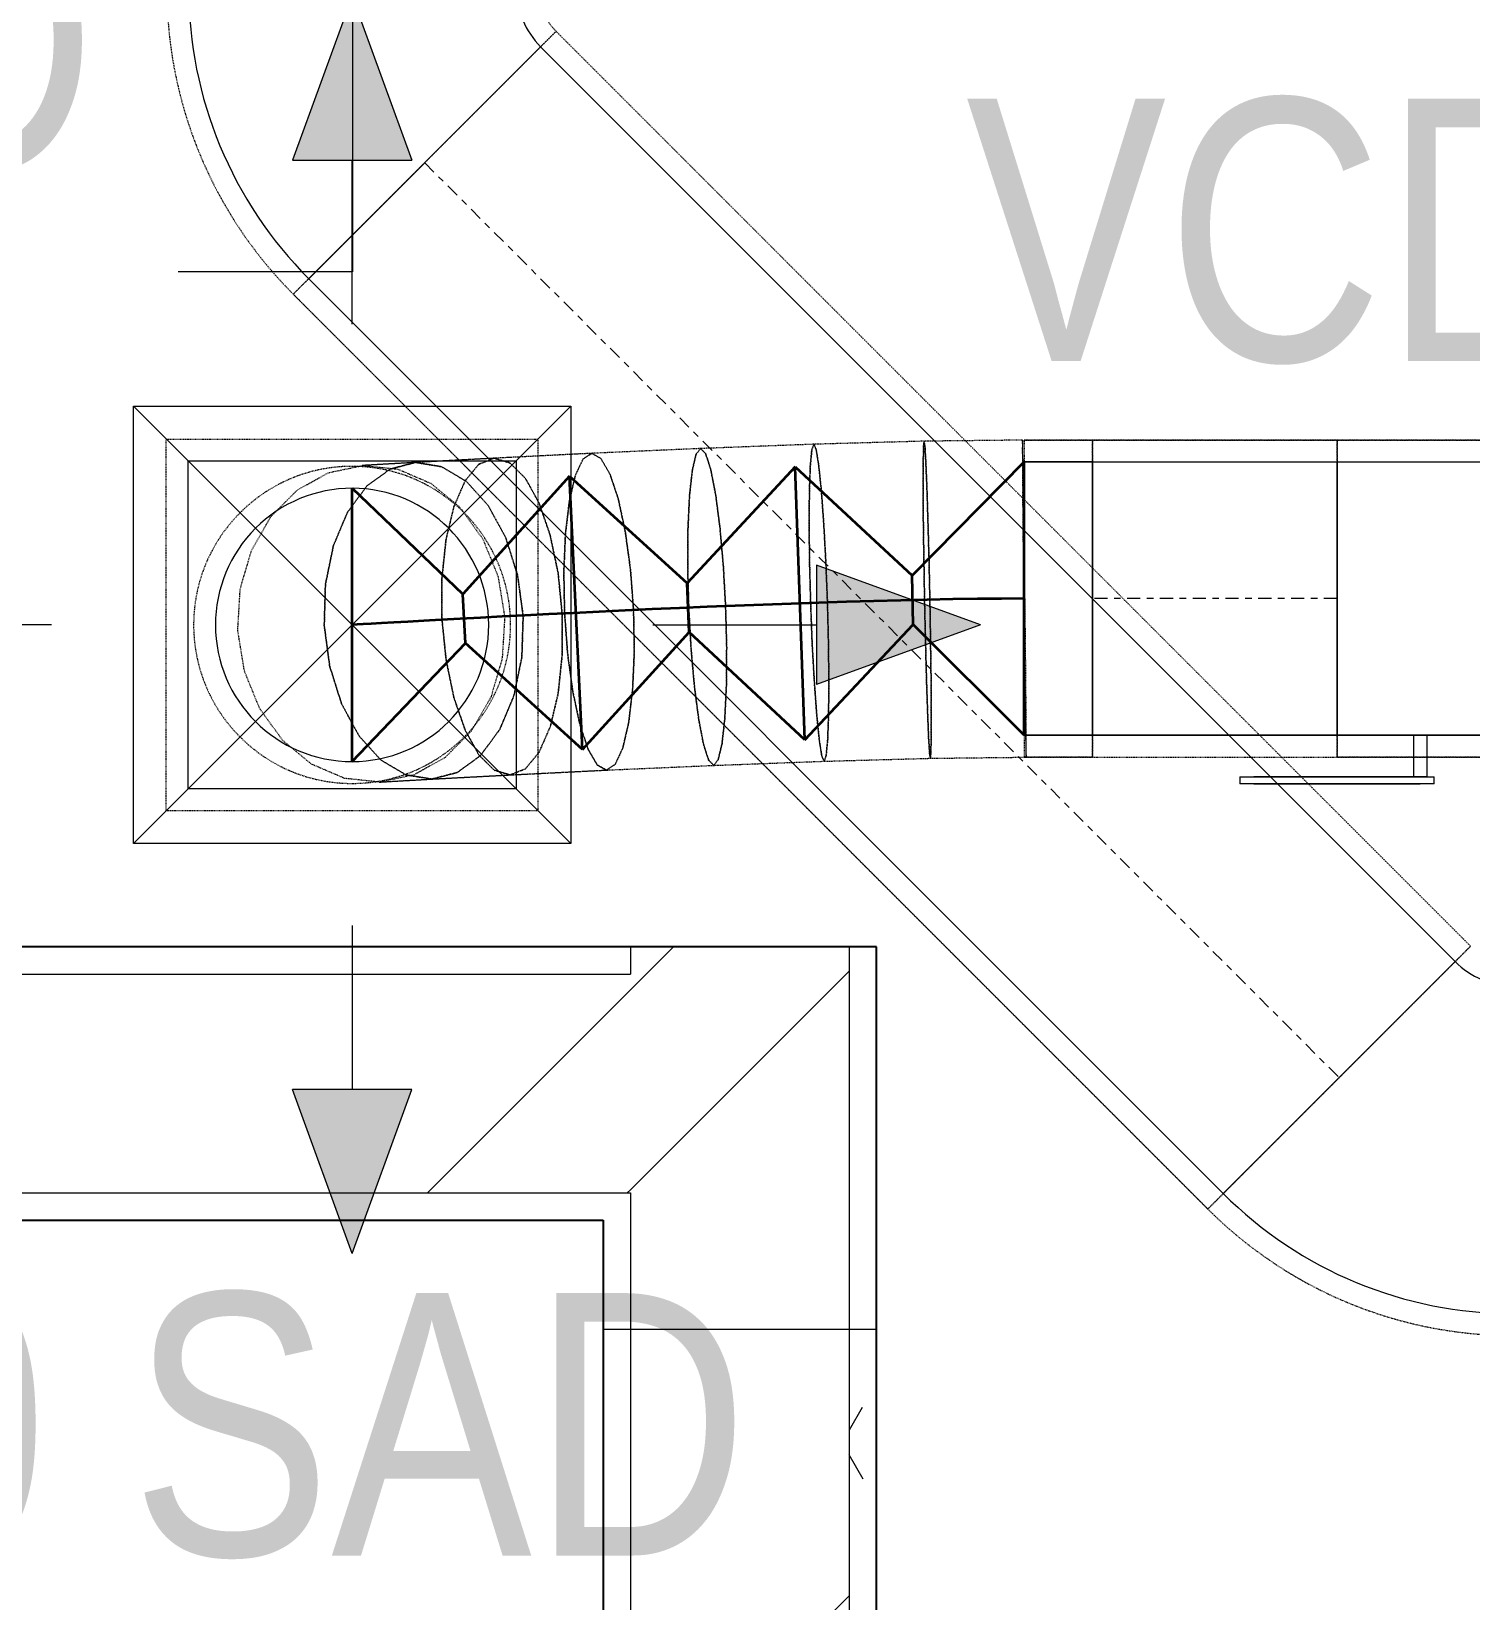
# Model space of a CAD drawing. Header units: inches. Extents: x -83664 to 20107, y -47222 to 19398.
# Drawn here: x -7070 to -5754, y -16887 to -15452 of the extents above; entities that cross this region are included whole.
import ezdxf

# ---------------------------------------------------------------- set-up
doc = ezdxf.new("R2010")
doc.units = ezdxf.units.IN
doc.header["$MEASUREMENT"] = 0
doc.linetypes.add('Center', pattern=[29.999999, 12, -6, 6, -6])
doc.linetypes.add('Hidden 0_50', pattern=[1.0584, 0.5292, -0.5292])
for name, color, linetype, lineweight in [('A-DETL-GENF', 7, 'Continuous', 9), ('A-WALL', 7, 'Continuous', 9), ('A-WALL-PATT', 7, 'Continuous', 25), ('G-ANNO-TEXT', 7, 'Continuous', 9), ('M-HVAC-CDFF', 7, 'Continuous', 9), ('M-HVAC-DUCT-CNTR', 7, 'Center', 9), ('M-HVAC-DUCT-IDEN', 7, 'Continuous', 18)]:
    doc.layers.add(name, color=color, linetype=linetype, lineweight=lineweight)
doc.layers.add('M-HVAC-DUCT', color=7, linetype='Continuous', lineweight=9, true_color=0xffe97f)
doc.layers.add('M-HVAC-DUCT-PATT', color=7, linetype='Continuous', lineweight=35, true_color=0x007f00)
doc.styles.add('Arial Narrow_21', font='ARIALN.TTF', dxfattribs={"height": 240})
pattern_1 = [(0, (0, 0), (1219.2, 304.8), [50.292, -864.108, 50.292, -864.108, -4876.8]), (0, (0, 0), (1219.2, 304.8), [-1828.8, 50.292, -1778.508, 50.292, -864.108, -2133.6]), (0, (0, 0), (1219.2, 304.8), [-4572, 50.292, -559.308, 50.292, -1473.708]), (120, (457.2, 152.4), (-873.56454, 903.4582), [50.292, -864.108, 50.292, -864.108, -4876.8]), (120, (457.2, 152.4), (-873.56454, 903.4582), [-1828.8, 50.292, -1778.508, 50.292, -864.108, -2133.6]), (120, (457.2, 152.4), (-873.56454, 903.4582), [-4572, 50.292, -559.308, 50.292, -1473.708]), (240, (609.6, 762), (-345.63546, -1208.2582), [50.292, -864.108, 50.292, -864.108, -4876.8]), (240, (609.6, 762), (-345.63546, -1208.2582), [-1828.8, 50.292, -1778.508, 50.292, -864.108, -2133.6]), (240, (609.6, 762), (-345.63546, -1208.2582), [-4572, 50.292, -559.308, 50.292, -1473.708])]
pattern_2 = [(45, (0, 0), (-377.1708, 377.1708), []), (45, (0, 571.5), (-377.1708, 377.1708), [])]

# ---------------------------------------------------------------- blocks, each defined once
blk = doc.blocks.new('GCE-AT-Supply Air Rectangular Diffuser - 300x300-6788639-FIRST FLOOR AC CONDITIONING LAYOUT - PART A')
at = {"layer": 'A-DETL-GENF', "true_color": 0xff7f00}
for points in [[(54.6, 425), (0, 575), (-54.6, 425)], [(-425, -54.6), (-425, 54.6), (-575, 0)], [(425, -54.6), (575, 0), (425, 54.6)], [(0, -575), (54.6, -425), (-54.6, -425)]]:
    blk.add_hatch(color=30, dxfattribs=at).paths.add_polyline_path(points)
at = {"layer": 'A-DETL-GENF', "color": 30, "true_color": 0xff7f00}
for p, q in [((0, 575), (-54.6, 425)), ((0, 575), (54.6, 425)), ((-54.6, 425), (54.6, 425)), ((0, 275), (0, 425)), ((-200, -200), (200, 200)), ((-200, 200), (200, -200)), ((-200, -200), (-200, 200)), ((-200, 200), (200, 200)), ((200, 200), (200, -200)), ((-575, 0), (-425, 54.6)), ((-425, -54.6), (-425, 54.6)), ((425, 54.6), (425, -54.6)), ((575, 0), (425, 54.6)), ((-575, 0), (-425, -54.6)), ((275, 0), (425, 0)), ((-275, 0), (-425, 0)), ((575, 0), (425, -54.6)), ((200, -200), (-200, -200)), ((0, -275), (0, -425)), ((54.6, -425), (-54.6, -425)), ((0, -575), (-54.6, -425)), ((0, -575), (54.6, -425))]:
    blk.add_line(p, q, dxfattribs=at)
blk = doc.blocks.new('M_Rec to Rnd Transition - Angle - 60 Degree-7692112-FIRST FLOOR AC CONDITIONING LAYOUT - PART A')
at = {"layer": 'M-HVAC-DUCT', "color": 30, "true_color": 0xff7f00}
for p, q in [((0, 125), (62.5, 125)), ((62.5, 125), (0, 125)), ((0, 125), (0, -125)), ((0, -125), (0, 125)), ((62.5, 0), (62.5, 125)), ((62.5, 0), (62.5, 125)), ((62.5, -125), (62.5, 0)), ((62.5, -125), (62.5, 0)), ((0, -125), (62.5, -125)), ((62.5, -125), (0, -125))]:
    blk.add_line(p, q, dxfattribs=at)
blk = doc.blocks.new('M_Rectangular to Round Transition - Angle - 45 Degree-7600494-FIRST FLOOR AC CONDITIONING LAYOUT - PART A')
at = {"layer": 'M-HVAC-DUCT', "color": 30, "true_color": 0xff7f00}
for p, q in [((160335, 87412.4), (160335, 87712.4)), ((160335, 87712.4), (160635, 87712.4)), ((160635, 87712.4), (160635, 87412.4)), ((160635, 87412.4), (160335, 87412.4))]:
    blk.add_line(p, q, dxfattribs=at)
for start, end in [(90, 180), (0, 90), (180, 270), (270, 0)]:
    blk.add_arc((160485, 87562.4), 125, start, end, dxfattribs=at)
blk = doc.blocks.new('M_Rectangular Elbow - Radius - 0_75 W-6543407-FIRST FLOOR AC CONDITIONING LAYOUT - PART A')
at = {"layer": 'M-HVAC-DUCT', "color": 6, "true_color": 0xff00ff}
for p, q in [((-40.2, 172), (172, -40.2)), ((172, -40.2), (-40.2, 172)), ((-93.2, 150), (-93.2, -150)), ((-93.2, -150), (-93.2, 150))]:
    blk.add_line(p, q, dxfattribs=at)
for radius in [75, 75, 375, 375]:
    blk.add_arc((-93.2, 225), radius, 270, 315, dxfattribs=at)
blk = doc.blocks.new('TEMW-ME-DMP-Volume Control Damper - Standard-V99-FIRST FLOOR AC CONDITIONING LAYOUT - PART A')
at = {"layer": 'M-HVAC-DUCT', "color": 30, "true_color": 0xff7f00}
for p, q in [((-165.1, 163.1), (-165.1, 169.45)), ((-152.4, 169.45), (-165.1, 169.45)), ((-165.1, 163.1), (-152.4, 163.1)), ((0, 169.45), (-152.4, 169.45)), ((-152.4, 169.45), (0, 169.45)), ((0, 163.1), (-152.4, 163.1)), ((-152.4, 163.1), (0, 163.1)), ((-6.35, 125), (-6.35, 163.1)), ((6.35, 163.1), (-6.35, 163.1)), ((6.35, 163.1), (-6.35, 163.1)), ((12.7, 169.45), (0, 169.45)), ((0, 163.1), (12.7, 163.1)), ((6.35, 163.1), (6.35, 125)), ((12.7, 169.45), (12.7, 163.1)), ((-76.2, 125), (-76.2, -125)), ((-76.2, -125), (-76.2, 125)), ((76.2, 125), (-76.2, 125)), ((-76.2, 125), (76.2, 125)), ((-76.2, 125), (76.2, 125)), ((-6.35, 125), (6.35, 125)), ((-6.35, 125), (6.35, 125)), ((76.2, 125), (76.2, -125)), ((76.2, -125), (76.2, 125)), ((-76.2, -125), (76.2, -125)), ((-76.2, -125), (76.2, -125)), ((-76.2, -125), (76.2, -125))]:
    blk.add_line(p, q, dxfattribs=at)
blk = doc.blocks.new('TEMW-SMBZ-HO-BM-HVAC-00002_rvt-1-FIRST FLOOR AC CONDITIONING LAYOUT - PART A')
at = {"layer": 'M-HVAC-DUCT', "color": 6, "linetype": 'Hidden 0_50', "true_color": 0xff00ff}
for p, q in [((144625.8, 82679.8), (144866.3, 82920.2)), ((144866.3, 82920.2), (144625.8, 82679.8)), ((144625.8, 82679.8), (144866.3, 82920.2)), ((144866.3, 82920.2), (144625.8, 82679.8)), ((145703, 82083.4), (144866.3, 82920.2)), ((145703, 82083.4), (144866.3, 82920.2)), ((144625.8, 82679.8), (145462.6, 81843)), ((145462.6, 81843), (144625.8, 82679.8)), ((145462.6, 81843), (145703, 82083.4)), ((145703, 82083.4), (145462.6, 81843)), ((145703, 82083.4), (145462.6, 81843)), ((145462.6, 81843), (145703, 82083.4))]:
    blk.add_line(p, q, dxfattribs=at)
at = {"layer": 'M-HVAC-DUCT', "color": 6, "true_color": 0xff00ff}
for p, q in [((144852.1, 82906), (144640, 82693.9)), ((144640, 82693.9), (144852.1, 82906)), ((144852.1, 82906), (145688.8, 82069.3)), ((145688.8, 82069.3), (144852.1, 82906)), ((145476.7, 81857.2), (144640, 82693.9)), ((145476.7, 81857.2), (144640, 82693.9)), ((145688.8, 82069.3), (145476.7, 81857.2)), ((145476.7, 81857.2), (145688.8, 82069.3))]:
    blk.add_line(p, q, dxfattribs=at)
at = {"layer": 'M-HVAC-DUCT', "color": 30, "linetype": 'Hidden 0_50', "true_color": 0xff7f00}
for p, q in [((144509.7, 82207.3), (144509.7, 82547.3)), ((144509.7, 82547.3), (144849.7, 82547.3)), ((144849.7, 82547.3), (144849.7, 82207.3)), ((145293.1, 82546.3), (145203, 82545.3)), ((145293.1, 82546.3), (145203, 82545.3)), ((145357.2, 82546.3), (145294.7, 82546.3)), ((145294.7, 82546.3), (145357.2, 82546.3)), ((145294.7, 82546.3), (145294.7, 82401.3)), ((145294.7, 82546.3), (145294.7, 82401.3)), ((145357.2, 82546.3), (145357.2, 82256.3)), ((145357.2, 82256.3), (145357.2, 82546.3)), ((145580.8, 82546.3), (145357.2, 82546.3)), ((145357.2, 82546.3), (145580.8, 82546.3)), ((145357.2, 82546.3), (145357.2, 82256.3)), ((145357.2, 82256.3), (145357.2, 82546.3)), ((145580.8, 82546.3), (145580.8, 82256.3)), ((145580.8, 82256.3), (145580.8, 82546.3)), ((145733.2, 82546.3), (145580.8, 82546.3)), ((145580.8, 82546.3), (145580.8, 82256.3)), ((145580.8, 82256.3), (145580.8, 82546.3)), ((145580.8, 82546.3), (145733.2, 82546.3)), ((144898.8, 82534.2), (144809.5, 82529.7)), ((144898.9, 82534.2), (144809.6, 82529.7)), ((144998.6, 82538.6), (144898.8, 82534.2)), ((144998.6, 82538.6), (144898.9, 82534.2)), ((145102.2, 82542.5), (144998.6, 82538.6)), ((145102.2, 82542.5), (144998.6, 82538.6)), ((145203, 82545.3), (145102.2, 82542.5)), ((145203, 82545.3), (145102.2, 82542.5)), ((144737.1, 82525.8), (144688.9, 82523.1)), ((144737.7, 82525.9), (144689.7, 82523.1)), ((144809.4, 82529.7), (144737.3, 82525.8)), ((144809.6, 82529.7), (144737.7, 82525.9)), ((145294.7, 82401.3), (145294.7, 82256.3)), ((145294.7, 82401.3), (145294.7, 82256.3)), ((144824.2, 82240.1), (144912.4, 82244.5)), ((144824.4, 82240.1), (144912.5, 82244.5)), ((144912.4, 82244.5), (145010.5, 82248.8)), ((144912.4, 82244.5), (145010.5, 82248.8)), ((145010.5, 82248.8), (145111.6, 82252.6)), ((145010.5, 82248.8), (145111.6, 82252.6)), ((145111.6, 82252.6), (145208.7, 82255.3)), ((145111.6, 82252.6), (145208.7, 82255.3)), ((145208.7, 82255.3), (145296.4, 82256.3)), ((145208.7, 82255.3), (145296.4, 82256.3)), ((145357.2, 82256.3), (145294.7, 82256.3)), ((145294.7, 82256.3), (145357.2, 82256.3)), ((145357.2, 82256.3), (145580.8, 82256.3)), ((145357.2, 82256.3), (145580.8, 82256.3)), ((145580.8, 82256.3), (145733.2, 82256.3)), ((145733.2, 82256.3), (145580.8, 82256.3)), ((144704.7, 82233.5), (144752.7, 82236.3)), ((144705.4, 82233.6), (144753.2, 82236.3)), ((144752.7, 82236.3), (144824.2, 82240.1)), ((144753.1, 82236.3), (144824.4, 82240.1)), ((144849.7, 82207.3), (144509.7, 82207.3))]:
    blk.add_line(p, q, dxfattribs=at)
at = {"layer": 'M-HVAC-DUCT', "color": 30, "true_color": 0xff7f00}
for p, q in [((145357.2, 82276.3), (145357.2, 82526.3)), ((145357.2, 82526.3), (145357.2, 82276.3)), ((145357.2, 82526.3), (145580.8, 82526.3)), ((145357.2, 82526.3), (145580.8, 82526.3)), ((145580.8, 82276.3), (145580.8, 82526.3)), ((145580.8, 82526.3), (145580.8, 82276.3)), ((145580.8, 82276.3), (145357.2, 82276.3)), ((145357.2, 82276.3), (145580.8, 82276.3))]:
    blk.add_line(p, q, dxfattribs=at)
at = {"layer": 'M-HVAC-DUCT', "color": 30, "linetype": 'Hidden 0_50', "true_color": 0xff7f00, "flags": 128}
for points in [[(144912.4, 82244.5), (144904, 82249.1), (144895.7, 82263.3), (144888.1, 82286.1), (144881.7, 82315.9), (144876.9, 82350.7), (144874.1, 82388.1), (144873.4, 82425.7), (144874.9, 82460.7), (144878.5, 82490.9), (144884, 82514.2), (144890.9, 82528.9), (144898.9, 82534.2)], [(144898.9, 82534.2), (144890.9, 82528.9), (144884, 82514.2), (144878.5, 82490.9), (144874.9, 82460.7), (144873.4, 82425.7), (144874.1, 82388.1), (144876.9, 82350.7), (144881.7, 82315.9), (144888.1, 82286.1), (144895.7, 82263.3), (144904, 82249.1), (144912.4, 82244.5)], [(144898.9, 82534.2), (144907.3, 82529.5), (144915.6, 82515.3), (144923.2, 82492.6), (144929.6, 82462.7), (144934.4, 82427.9), (144937.2, 82390.5), (144937.9, 82353), (144936.3, 82317.9), (144932.7, 82287.7), (144927.3, 82264.5), (144920.3, 82249.7), (144912.4, 82244.5)], [(144912.4, 82244.5), (144920.3, 82249.7), (144927.3, 82264.5), (144932.7, 82287.7), (144936.3, 82317.9), (144937.9, 82353), (144937.2, 82390.5), (144934.4, 82427.9), (144929.6, 82462.7), (144923.2, 82492.6), (144915.6, 82515.3), (144907.3, 82529.5), (144898.9, 82534.2)], [(145010.5, 82248.8), (145005.9, 82253.6), (145001.2, 82268), (144996.8, 82290.9), (144992.9, 82320.8), (144989.8, 82355.7), (144987.7, 82393.2), (144986.7, 82430.7), (144987, 82465.7), (144988.4, 82495.8), (144991, 82518.9), (144994.4, 82533.5), (144998.6, 82538.6)], [(144998.6, 82538.6), (144994.4, 82533.5), (144991, 82518.9), (144988.4, 82495.8), (144987, 82465.7), (144986.7, 82430.7), (144987.7, 82393.2), (144989.8, 82355.7), (144992.9, 82320.8), (144996.8, 82290.9), (145001.2, 82268), (145005.9, 82253.6), (145010.5, 82248.8)], [(144998.6, 82538.6), (145003.2, 82533.8), (145007.8, 82519.4), (145012.3, 82496.5), (145016.2, 82466.6), (145019.3, 82431.7), (145021.4, 82394.2), (145022.4, 82356.7), (145022.1, 82321.7), (145020.7, 82291.6), (145018.1, 82268.5), (145014.6, 82253.9), (145010.5, 82248.8)], [(145010.5, 82248.8), (145014.6, 82253.9), (145018.1, 82268.5), (145020.7, 82291.6), (145022.1, 82321.7), (145022.4, 82356.7), (145021.4, 82394.2), (145019.3, 82431.7), (145016.2, 82466.6), (145012.3, 82496.5), (145007.8, 82519.4), (145003.2, 82533.8), (144998.6, 82538.6)], [(145111.6, 82252.6), (145109.4, 82257.5), (145107.1, 82272), (145104.8, 82295), (145102.6, 82325), (145100.6, 82359.9), (145099.2, 82397.4), (145098.2, 82434.9), (145097.8, 82469.9), (145098.1, 82499.9), (145098.9, 82523), (145100.3, 82537.5), (145102.2, 82542.5)], [(145102.2, 82542.5), (145100.3, 82537.5), (145098.9, 82523), (145098.1, 82499.9), (145097.8, 82469.9), (145098.2, 82434.9), (145099.2, 82397.4), (145100.6, 82359.9), (145102.6, 82325), (145104.8, 82295), (145107.1, 82272), (145109.4, 82257.5), (145111.6, 82252.6)], [(145102.2, 82542.5), (145104.3, 82537.6), (145106.6, 82523.2), (145109, 82500.2), (145111.2, 82470.2), (145113.1, 82435.2), (145114.6, 82397.7), (145115.5, 82360.2), (145115.9, 82325.3), (145115.6, 82295.2), (145114.8, 82272.1), (145113.4, 82257.6), (145111.6, 82252.6)], [(145111.6, 82252.6), (145113.4, 82257.6), (145114.8, 82272.1), (145115.6, 82295.2), (145115.9, 82325.3), (145115.5, 82360.2), (145114.6, 82397.7), (145113.1, 82435.2), (145111.2, 82470.2), (145109, 82500.2), (145106.6, 82523.2), (145104.3, 82537.6), (145102.2, 82542.5)], [(145208.7, 82255.3), (145208, 82260.2), (145207.1, 82274.7), (145206.2, 82297.8), (145205.2, 82327.8), (145204.3, 82362.7), (145203.4, 82400.3), (145202.8, 82437.8), (145202.3, 82472.7), (145202.1, 82502.8), (145202.2, 82525.8), (145202.5, 82540.3), (145203, 82545.3)], [(145203, 82545.3), (145202.5, 82540.3), (145202.2, 82525.8), (145202.1, 82502.8), (145202.3, 82472.7), (145202.8, 82437.8), (145203.4, 82400.3), (145204.3, 82362.7), (145205.2, 82327.8), (145206.2, 82297.8), (145207.1, 82274.7), (145208, 82260.2), (145208.7, 82255.3)], [(145203, 82545.3), (145203.8, 82540.3), (145204.6, 82525.9), (145205.6, 82502.8), (145206.5, 82472.8), (145207.5, 82437.8), (145208.3, 82400.3), (145208.9, 82362.8), (145209.4, 82327.8), (145209.6, 82297.8), (145209.5, 82274.7), (145209.2, 82260.3), (145208.7, 82255.3)], [(145208.7, 82255.3), (145209.2, 82260.3), (145209.5, 82274.7), (145209.6, 82297.8), (145209.4, 82327.8), (145208.9, 82362.8), (145208.3, 82400.3), (145207.5, 82437.8), (145206.5, 82472.8), (145205.6, 82502.8), (145204.6, 82525.9), (145203.8, 82540.3), (145203, 82545.3)], [(144704.7, 82233.5), (144672.8, 82236.9), (144642.6, 82249.9), (144616.1, 82271.7), (144595.2, 82300.7), (144581.2, 82335), (144575.1, 82372.3), (144577.3, 82410), (144587.7, 82445.5), (144605.5, 82476.5), (144629.6, 82500.7), (144658.3, 82516.6), (144689.7, 82523.1)], [(144752.7, 82236.3), (144728.9, 82240.1), (144706.2, 82253.5), (144686.1, 82275.6), (144670.1, 82305), (144659.2, 82339.5), (144654.2, 82376.8), (144655.3, 82414.4), (144662.6, 82449.8), (144675.5, 82480.4), (144693.2, 82504.3), (144714.4, 82519.8), (144737.7, 82525.9)], [(144737.7, 82525.9), (144714.4, 82519.8), (144693.2, 82504.3), (144675.5, 82480.4), (144662.6, 82449.8), (144655.3, 82414.4), (144654.2, 82376.8), (144659.2, 82339.5), (144670.1, 82305), (144686.1, 82275.6), (144706.2, 82253.5), (144728.9, 82240.1), (144752.7, 82236.3)], [(144689.7, 82523.1), (144721.5, 82519.8), (144751.7, 82506.8), (144778.2, 82485), (144799.2, 82456), (144813.2, 82421.6), (144819.3, 82384.4), (144817, 82346.7), (144806.7, 82311.2), (144788.8, 82280.2), (144764.7, 82255.9), (144736, 82240), (144704.7, 82233.5)], [(144737.7, 82525.9), (144761.5, 82522), (144784.2, 82508.6), (144804.2, 82486.5), (144820.2, 82457.2), (144831.1, 82422.7), (144836.2, 82385.3), (144835, 82347.7), (144827.7, 82312.4), (144814.8, 82281.7), (144797.2, 82257.8), (144776, 82242.3), (144752.7, 82236.3)], [(144752.7, 82236.3), (144776, 82242.3), (144797.2, 82257.8), (144814.8, 82281.7), (144827.7, 82312.4), (144835, 82347.7), (144836.2, 82385.3), (144831.1, 82422.7), (144820.2, 82457.2), (144804.2, 82486.5), (144784.2, 82508.6), (144761.5, 82522), (144737.7, 82525.9)], [(144824.2, 82240.1), (144809.7, 82244.4), (144795.7, 82258.3), (144783.2, 82280.9), (144772.9, 82310.5), (144765.7, 82345.2), (144761.9, 82382.6), (144761.9, 82420.1), (144765.6, 82455.3), (144772.9, 82485.7), (144783.1, 82509.1), (144795.6, 82524.2), (144809.6, 82529.7)], [(144809.6, 82529.7), (144795.6, 82524.2), (144783.1, 82509.1), (144772.9, 82485.7), (144765.6, 82455.3), (144761.9, 82420.1), (144761.9, 82382.6), (144765.7, 82345.2), (144772.9, 82310.5), (144783.2, 82280.9), (144795.7, 82258.3), (144809.7, 82244.4), (144824.2, 82240.1)], [(144809.6, 82529.7), (144824.1, 82525.4), (144838.1, 82511.5), (144850.7, 82489), (144860.9, 82459.3), (144868.2, 82424.6), (144871.9, 82387.2), (144871.9, 82349.7), (144868.2, 82314.5), (144861, 82284.2), (144850.7, 82260.7), (144838.2, 82245.6), (144824.2, 82240.1)], [(144824.2, 82240.1), (144838.2, 82245.6), (144850.7, 82260.7), (144861, 82284.2), (144868.2, 82314.5), (144871.9, 82349.7), (144871.9, 82387.2), (144868.2, 82424.6), (144860.9, 82459.3), (144850.7, 82489), (144838.1, 82511.5), (144824.1, 82525.4), (144809.6, 82529.7)]]:
    blk.add_lwpolyline(points, dxfattribs=at)
at = {"layer": 'M-HVAC-DUCT', "color": 6, "linetype": 'Hidden 0_50', "true_color": 0xff00ff}
for centre, radius, start, end in [((144905.2, 82959.1), 395, 180, 225), ((144905.2, 82959.1), 395, 180, 225), ((144905.2, 82959.1), 55, 180, 225), ((145741.9, 82122.3), 395, 225, 270), ((145741.9, 82122.3), 395, 225, 270)]:
    blk.add_arc(centre, radius, start, end, dxfattribs=at)
at = {"layer": 'M-HVAC-DUCT', "color": 30, "linetype": 'Hidden 0_50', "true_color": 0xff7f00}
for start, end in [(90, 180), (0, 90), (180, 270), (270, 0)]:
    blk.add_arc((144679.7, 82377.3), 145, start, end, dxfattribs=at)
for start_param, end_param in [(0, 3.141593), (3.141593, 6.283185)]:
    blk.add_ellipse((145294.7, 82401.3), major_axis=(-1.7, 145), ratio=0.004356, start_param=start_param, end_param=end_param, dxfattribs=at)
at = {"layer": 'M-HVAC-DUCT-CNTR', "color": 6, "true_color": 0xff00ff}
blk.add_line((144746.1, 82800), (145582.8, 81963.2), dxfattribs=at)
at = {"layer": 'M-HVAC-DUCT-CNTR', "color": 30, "true_color": 0xff7f00}
blk.add_line((145580.8, 82401.3), (145357.2, 82401.3), dxfattribs=at)
at = {"layer": 'M-HVAC-DUCT-CNTR', "color": 30, "linetype": 'Continuous', "lineweight": 35, "true_color": 0xff7f00}
blk.add_open_spline([(145294.7, 82401.3), (145077.2, 82401.3), (144679.7, 82377.3), (144679.7, 82377.3)], degree=3, dxfattribs=at)
at = {"layer": 'M-HVAC-DUCT-PATT', "color": 30, "true_color": 0xff7f00}
for p, q in [((145085.2, 82521.9), (144986.1, 82415.4)), ((145094, 82272.1), (145085.2, 82521.9)), ((145094, 82272.1), (145085.2, 82521.9)), ((145085.2, 82521.9), (145192, 82422.4)), ((145294.7, 82526.3), (145192, 82422.4)), ((145294.7, 82276.3), (145294.7, 82526.3)), ((145294.7, 82276.3), (145294.7, 82526.3)), ((144878.5, 82513.2), (144780.9, 82405.4)), ((144890.6, 82263.4), (144878.5, 82513.2)), ((144890.6, 82263.4), (144878.5, 82513.2)), ((144878.5, 82513.2), (144986.1, 82415.4)), ((144679.7, 82252.3), (144679.7, 82502.3)), ((144679.7, 82502.3), (144780.9, 82405.4)), ((145193.1, 82377.6), (145192, 82422.4)), ((144783.3, 82360.7), (144780.9, 82405.4)), ((144988, 82370.6), (144986.1, 82415.4)), ((145094, 82272.1), (145193.1, 82377.6)), ((145294.7, 82276.3), (145193.1, 82377.6)), ((144679.7, 82252.3), (144783.3, 82360.7)), ((144890.6, 82263.4), (144783.3, 82360.7)), ((144890.6, 82263.4), (144988, 82370.6)), ((145094, 82272.1), (144988, 82370.6))]:
    blk.add_line(p, q, dxfattribs=at)
at = {"layer": 'M-HVAC-CDFF', "color": 6, "linetype": 'Hidden 0_50', "lineweight": 9, "true_color": 0xff00ff}
blk.add_blockref('GCE-AT-Supply Air Rectangular Diffuser - 300x300-6788639-FIRST FLOOR AC CONDITIONING LAYOUT - PART A', (144679.7, 82377.3), dxfattribs=at)
at = {"layer": 'M-HVAC-DUCT', "color": 6, "linetype": 'Hidden 0_50', "lineweight": 9, "true_color": 0xff00ff}
for name, p, rotation in [('M_Rectangular Elbow - Radius - 0_75 W-6543407-FIRST FLOOR AC CONDITIONING LAYOUT - PART A', (144680.2, 82865.9), 270), ('M_Rectangular to Round Transition - Angle - 45 Degree-7600494-FIRST FLOOR AC CONDITIONING LAYOUT - PART A', (305164.7, 169939.7), 180), ('M_Rec to Rnd Transition - Angle - 60 Degree-7692112-FIRST FLOOR AC CONDITIONING LAYOUT - PART A', (145357.2, 82401.3), 180), ('M_Rectangular Elbow - Radius - 0_75 W-6543407-FIRST FLOOR AC CONDITIONING LAYOUT - PART A', (145648.7, 81897.3), 314.9999999999994)]:
    blk.add_blockref(name, p, dxfattribs=dict(at, rotation=rotation))
at = {"layer": 'M-HVAC-DUCT', "color": 6, "linetype": 'Hidden 0_50', "lineweight": 9, "true_color": 0xff00ff, "extrusion": (0, 0, -1), "rotation": 180}
blk.add_blockref('TEMW-ME-DMP-Volume Control Damper - Standard-V99-FIRST FLOOR AC CONDITIONING LAYOUT - PART A', (-145657, 82401.3), dxfattribs=at)
blk = doc.blocks.new('TEMW-SMBZ-HO-BM-HVAC-00002_rvt-2-FIRST FLOOR AC CONDITIONING LAYOUT - PART A')
at = {"layer": 'M-HVAC-DUCT', "color": 6, "linetype": 'Hidden 0_50', "true_color": 0xff00ff}
for p, q in [((144625.8, 82679.8), (144866.3, 82920.2)), ((144866.3, 82920.2), (144625.8, 82679.8)), ((144625.8, 82679.8), (144866.3, 82920.2)), ((144866.3, 82920.2), (144625.8, 82679.8)), ((145703, 82083.4), (144866.3, 82920.2)), ((145703, 82083.4), (144866.3, 82920.2)), ((144625.8, 82679.8), (145462.6, 81843)), ((145462.6, 81843), (144625.8, 82679.8)), ((145462.6, 81843), (145703, 82083.4)), ((145703, 82083.4), (145462.6, 81843)), ((145703, 82083.4), (145462.6, 81843)), ((145462.6, 81843), (145703, 82083.4))]:
    blk.add_line(p, q, dxfattribs=at)
at = {"layer": 'M-HVAC-DUCT', "color": 6, "true_color": 0xff00ff}
for p, q in [((144852.1, 82906), (144640, 82693.9)), ((144640, 82693.9), (144852.1, 82906)), ((144852.1, 82906), (145688.8, 82069.3)), ((145688.8, 82069.3), (144852.1, 82906)), ((145476.7, 81857.2), (144640, 82693.9)), ((145476.7, 81857.2), (144640, 82693.9)), ((145688.8, 82069.3), (145476.7, 81857.2)), ((145476.7, 81857.2), (145688.8, 82069.3))]:
    blk.add_line(p, q, dxfattribs=at)
at = {"layer": 'M-HVAC-DUCT', "color": 30, "linetype": 'Hidden 0_50', "true_color": 0xff7f00}
for p, q in [((144509.7, 82207.3), (144509.7, 82547.3)), ((144509.7, 82547.3), (144849.7, 82547.3)), ((144849.7, 82547.3), (144849.7, 82207.3)), ((145293.1, 82546.3), (145203, 82545.3)), ((145293.1, 82546.3), (145203, 82545.3)), ((145357.2, 82546.3), (145294.7, 82546.3)), ((145294.7, 82546.3), (145357.2, 82546.3)), ((145294.7, 82546.3), (145294.7, 82401.3)), ((145294.7, 82546.3), (145294.7, 82401.3)), ((145357.2, 82546.3), (145357.2, 82256.3)), ((145357.2, 82256.3), (145357.2, 82546.3)), ((145580.8, 82546.3), (145357.2, 82546.3)), ((145357.2, 82546.3), (145580.8, 82546.3)), ((145357.2, 82546.3), (145357.2, 82256.3)), ((145357.2, 82256.3), (145357.2, 82546.3)), ((145580.8, 82546.3), (145580.8, 82256.3)), ((145580.8, 82256.3), (145580.8, 82546.3)), ((145733.2, 82546.3), (145580.8, 82546.3)), ((145580.8, 82546.3), (145580.8, 82256.3)), ((145580.8, 82256.3), (145580.8, 82546.3)), ((145580.8, 82546.3), (145733.2, 82546.3)), ((144898.8, 82534.2), (144809.5, 82529.7)), ((144898.9, 82534.2), (144809.6, 82529.7)), ((144998.6, 82538.6), (144898.8, 82534.2)), ((144998.6, 82538.6), (144898.9, 82534.2)), ((145102.2, 82542.5), (144998.6, 82538.6)), ((145102.2, 82542.5), (144998.6, 82538.6)), ((145203, 82545.3), (145102.2, 82542.5)), ((145203, 82545.3), (145102.2, 82542.5)), ((144737.1, 82525.8), (144688.9, 82523.1)), ((144737.7, 82525.9), (144689.7, 82523.1)), ((144809.4, 82529.7), (144737.3, 82525.8)), ((144809.6, 82529.7), (144737.7, 82525.9)), ((145294.7, 82401.3), (145294.7, 82256.3)), ((145294.7, 82401.3), (145294.7, 82256.3)), ((144824.2, 82240.1), (144912.4, 82244.5)), ((144824.4, 82240.1), (144912.5, 82244.5)), ((144912.4, 82244.5), (145010.5, 82248.8)), ((144912.4, 82244.5), (145010.5, 82248.8)), ((145010.5, 82248.8), (145111.6, 82252.6)), ((145010.5, 82248.8), (145111.6, 82252.6)), ((145111.6, 82252.6), (145208.7, 82255.3)), ((145111.6, 82252.6), (145208.7, 82255.3)), ((145208.7, 82255.3), (145296.4, 82256.3)), ((145208.7, 82255.3), (145296.4, 82256.3)), ((145357.2, 82256.3), (145294.7, 82256.3)), ((145294.7, 82256.3), (145357.2, 82256.3)), ((145357.2, 82256.3), (145580.8, 82256.3)), ((145357.2, 82256.3), (145580.8, 82256.3)), ((145580.8, 82256.3), (145733.2, 82256.3)), ((145733.2, 82256.3), (145580.8, 82256.3)), ((144704.7, 82233.5), (144752.7, 82236.3)), ((144705.4, 82233.6), (144753.2, 82236.3)), ((144752.7, 82236.3), (144824.2, 82240.1)), ((144753.1, 82236.3), (144824.4, 82240.1)), ((144849.7, 82207.3), (144509.7, 82207.3))]:
    blk.add_line(p, q, dxfattribs=at)
at = {"layer": 'M-HVAC-DUCT', "color": 30, "true_color": 0xff7f00}
for p, q in [((145357.2, 82276.3), (145357.2, 82526.3)), ((145357.2, 82526.3), (145357.2, 82276.3)), ((145357.2, 82526.3), (145580.8, 82526.3)), ((145357.2, 82526.3), (145580.8, 82526.3)), ((145580.8, 82276.3), (145580.8, 82526.3)), ((145580.8, 82526.3), (145580.8, 82276.3)), ((145580.8, 82276.3), (145357.2, 82276.3)), ((145357.2, 82276.3), (145580.8, 82276.3))]:
    blk.add_line(p, q, dxfattribs=at)
at = {"layer": 'M-HVAC-DUCT', "color": 30, "linetype": 'Hidden 0_50', "true_color": 0xff7f00, "flags": 128}
for points in [[(144912.4, 82244.5), (144904, 82249.1), (144895.7, 82263.3), (144888.1, 82286.1), (144881.7, 82315.9), (144876.9, 82350.7), (144874.1, 82388.1), (144873.4, 82425.7), (144874.9, 82460.7), (144878.5, 82490.9), (144884, 82514.2), (144890.9, 82528.9), (144898.9, 82534.2)], [(144898.9, 82534.2), (144890.9, 82528.9), (144884, 82514.2), (144878.5, 82490.9), (144874.9, 82460.7), (144873.4, 82425.7), (144874.1, 82388.1), (144876.9, 82350.7), (144881.7, 82315.9), (144888.1, 82286.1), (144895.7, 82263.3), (144904, 82249.1), (144912.4, 82244.5)], [(144898.9, 82534.2), (144907.3, 82529.5), (144915.6, 82515.3), (144923.2, 82492.6), (144929.6, 82462.7), (144934.4, 82427.9), (144937.2, 82390.5), (144937.9, 82353), (144936.3, 82317.9), (144932.7, 82287.7), (144927.3, 82264.5), (144920.3, 82249.7), (144912.4, 82244.5)], [(144912.4, 82244.5), (144920.3, 82249.7), (144927.3, 82264.5), (144932.7, 82287.7), (144936.3, 82317.9), (144937.9, 82353), (144937.2, 82390.5), (144934.4, 82427.9), (144929.6, 82462.7), (144923.2, 82492.6), (144915.6, 82515.3), (144907.3, 82529.5), (144898.9, 82534.2)], [(145010.5, 82248.8), (145005.9, 82253.6), (145001.2, 82268), (144996.8, 82290.9), (144992.9, 82320.8), (144989.8, 82355.7), (144987.7, 82393.2), (144986.7, 82430.7), (144987, 82465.7), (144988.4, 82495.8), (144991, 82518.9), (144994.4, 82533.5), (144998.6, 82538.6)], [(144998.6, 82538.6), (144994.4, 82533.5), (144991, 82518.9), (144988.4, 82495.8), (144987, 82465.7), (144986.7, 82430.7), (144987.7, 82393.2), (144989.8, 82355.7), (144992.9, 82320.8), (144996.8, 82290.9), (145001.2, 82268), (145005.9, 82253.6), (145010.5, 82248.8)], [(144998.6, 82538.6), (145003.2, 82533.8), (145007.8, 82519.4), (145012.3, 82496.5), (145016.2, 82466.6), (145019.3, 82431.7), (145021.4, 82394.2), (145022.4, 82356.7), (145022.1, 82321.7), (145020.7, 82291.6), (145018.1, 82268.5), (145014.6, 82253.9), (145010.5, 82248.8)], [(145010.5, 82248.8), (145014.6, 82253.9), (145018.1, 82268.5), (145020.7, 82291.6), (145022.1, 82321.7), (145022.4, 82356.7), (145021.4, 82394.2), (145019.3, 82431.7), (145016.2, 82466.6), (145012.3, 82496.5), (145007.8, 82519.4), (145003.2, 82533.8), (144998.6, 82538.6)], [(145111.6, 82252.6), (145109.4, 82257.5), (145107.1, 82272), (145104.8, 82295), (145102.6, 82325), (145100.6, 82359.9), (145099.2, 82397.4), (145098.2, 82434.9), (145097.8, 82469.9), (145098.1, 82499.9), (145098.9, 82523), (145100.3, 82537.5), (145102.2, 82542.5)], [(145102.2, 82542.5), (145100.3, 82537.5), (145098.9, 82523), (145098.1, 82499.9), (145097.8, 82469.9), (145098.2, 82434.9), (145099.2, 82397.4), (145100.6, 82359.9), (145102.6, 82325), (145104.8, 82295), (145107.1, 82272), (145109.4, 82257.5), (145111.6, 82252.6)], [(145102.2, 82542.5), (145104.3, 82537.6), (145106.6, 82523.2), (145109, 82500.2), (145111.2, 82470.2), (145113.1, 82435.2), (145114.6, 82397.7), (145115.5, 82360.2), (145115.9, 82325.3), (145115.6, 82295.2), (145114.8, 82272.1), (145113.4, 82257.6), (145111.6, 82252.6)], [(145111.6, 82252.6), (145113.4, 82257.6), (145114.8, 82272.1), (145115.6, 82295.2), (145115.9, 82325.3), (145115.5, 82360.2), (145114.6, 82397.7), (145113.1, 82435.2), (145111.2, 82470.2), (145109, 82500.2), (145106.6, 82523.2), (145104.3, 82537.6), (145102.2, 82542.5)], [(145208.7, 82255.3), (145208, 82260.2), (145207.1, 82274.7), (145206.2, 82297.8), (145205.2, 82327.8), (145204.3, 82362.7), (145203.4, 82400.3), (145202.8, 82437.8), (145202.3, 82472.7), (145202.1, 82502.8), (145202.2, 82525.8), (145202.5, 82540.3), (145203, 82545.3)], [(145203, 82545.3), (145202.5, 82540.3), (145202.2, 82525.8), (145202.1, 82502.8), (145202.3, 82472.7), (145202.8, 82437.8), (145203.4, 82400.3), (145204.3, 82362.7), (145205.2, 82327.8), (145206.2, 82297.8), (145207.1, 82274.7), (145208, 82260.2), (145208.7, 82255.3)], [(145203, 82545.3), (145203.8, 82540.3), (145204.6, 82525.9), (145205.6, 82502.8), (145206.5, 82472.8), (145207.5, 82437.8), (145208.3, 82400.3), (145208.9, 82362.8), (145209.4, 82327.8), (145209.6, 82297.8), (145209.5, 82274.7), (145209.2, 82260.3), (145208.7, 82255.3)], [(145208.7, 82255.3), (145209.2, 82260.3), (145209.5, 82274.7), (145209.6, 82297.8), (145209.4, 82327.8), (145208.9, 82362.8), (145208.3, 82400.3), (145207.5, 82437.8), (145206.5, 82472.8), (145205.6, 82502.8), (145204.6, 82525.9), (145203.8, 82540.3), (145203, 82545.3)], [(144704.7, 82233.5), (144672.8, 82236.9), (144642.6, 82249.9), (144616.1, 82271.7), (144595.2, 82300.7), (144581.2, 82335), (144575.1, 82372.3), (144577.3, 82410), (144587.7, 82445.5), (144605.5, 82476.5), (144629.6, 82500.7), (144658.3, 82516.6), (144689.7, 82523.1)], [(144752.7, 82236.3), (144728.9, 82240.1), (144706.2, 82253.5), (144686.1, 82275.6), (144670.1, 82305), (144659.2, 82339.5), (144654.2, 82376.8), (144655.3, 82414.4), (144662.6, 82449.8), (144675.5, 82480.4), (144693.2, 82504.3), (144714.4, 82519.8), (144737.7, 82525.9)], [(144737.7, 82525.9), (144714.4, 82519.8), (144693.2, 82504.3), (144675.5, 82480.4), (144662.6, 82449.8), (144655.3, 82414.4), (144654.2, 82376.8), (144659.2, 82339.5), (144670.1, 82305), (144686.1, 82275.6), (144706.2, 82253.5), (144728.9, 82240.1), (144752.7, 82236.3)], [(144689.7, 82523.1), (144721.5, 82519.8), (144751.7, 82506.8), (144778.2, 82485), (144799.2, 82456), (144813.2, 82421.6), (144819.3, 82384.4), (144817, 82346.7), (144806.7, 82311.2), (144788.8, 82280.2), (144764.7, 82255.9), (144736, 82240), (144704.7, 82233.5)], [(144737.7, 82525.9), (144761.5, 82522), (144784.2, 82508.6), (144804.2, 82486.5), (144820.2, 82457.2), (144831.1, 82422.7), (144836.2, 82385.3), (144835, 82347.7), (144827.7, 82312.4), (144814.8, 82281.7), (144797.2, 82257.8), (144776, 82242.3), (144752.7, 82236.3)], [(144752.7, 82236.3), (144776, 82242.3), (144797.2, 82257.8), (144814.8, 82281.7), (144827.7, 82312.4), (144835, 82347.7), (144836.2, 82385.3), (144831.1, 82422.7), (144820.2, 82457.2), (144804.2, 82486.5), (144784.2, 82508.6), (144761.5, 82522), (144737.7, 82525.9)], [(144824.2, 82240.1), (144809.7, 82244.4), (144795.7, 82258.3), (144783.2, 82280.9), (144772.9, 82310.5), (144765.7, 82345.2), (144761.9, 82382.6), (144761.9, 82420.1), (144765.6, 82455.3), (144772.9, 82485.7), (144783.1, 82509.1), (144795.6, 82524.2), (144809.6, 82529.7)], [(144809.6, 82529.7), (144795.6, 82524.2), (144783.1, 82509.1), (144772.9, 82485.7), (144765.6, 82455.3), (144761.9, 82420.1), (144761.9, 82382.6), (144765.7, 82345.2), (144772.9, 82310.5), (144783.2, 82280.9), (144795.7, 82258.3), (144809.7, 82244.4), (144824.2, 82240.1)], [(144809.6, 82529.7), (144824.1, 82525.4), (144838.1, 82511.5), (144850.7, 82489), (144860.9, 82459.3), (144868.2, 82424.6), (144871.9, 82387.2), (144871.9, 82349.7), (144868.2, 82314.5), (144861, 82284.2), (144850.7, 82260.7), (144838.2, 82245.6), (144824.2, 82240.1)], [(144824.2, 82240.1), (144838.2, 82245.6), (144850.7, 82260.7), (144861, 82284.2), (144868.2, 82314.5), (144871.9, 82349.7), (144871.9, 82387.2), (144868.2, 82424.6), (144860.9, 82459.3), (144850.7, 82489), (144838.1, 82511.5), (144824.1, 82525.4), (144809.6, 82529.7)]]:
    blk.add_lwpolyline(points, dxfattribs=at)
at = {"layer": 'M-HVAC-DUCT', "color": 6, "linetype": 'Hidden 0_50', "true_color": 0xff00ff}
for centre, radius, start, end in [((144905.2, 82959.1), 395, 180, 225), ((144905.2, 82959.1), 395, 180, 225), ((144905.2, 82959.1), 55, 180, 225), ((145741.9, 82122.3), 395, 225, 270), ((145741.9, 82122.3), 395, 225, 270)]:
    blk.add_arc(centre, radius, start, end, dxfattribs=at)
at = {"layer": 'M-HVAC-DUCT', "color": 30, "linetype": 'Hidden 0_50', "true_color": 0xff7f00}
for start, end in [(90, 180), (0, 90), (180, 270), (270, 0)]:
    blk.add_arc((144679.7, 82377.3), 145, start, end, dxfattribs=at)
for start_param, end_param in [(0, 3.141593), (3.141593, 6.283185)]:
    blk.add_ellipse((145294.7, 82401.3), major_axis=(-1.7, 145), ratio=0.004356, start_param=start_param, end_param=end_param, dxfattribs=at)
at = {"layer": 'M-HVAC-DUCT-CNTR', "color": 6, "true_color": 0xff00ff}
blk.add_line((144746.1, 82800), (145582.8, 81963.2), dxfattribs=at)
at = {"layer": 'M-HVAC-DUCT-CNTR', "color": 30, "true_color": 0xff7f00}
blk.add_line((145580.8, 82401.3), (145357.2, 82401.3), dxfattribs=at)
at = {"layer": 'M-HVAC-DUCT-CNTR', "color": 30, "linetype": 'Continuous', "lineweight": 35, "true_color": 0xff7f00}
blk.add_open_spline([(145294.7, 82401.3), (145077.2, 82401.3), (144679.7, 82377.3), (144679.7, 82377.3)], degree=3, dxfattribs=at)
at = {"layer": 'M-HVAC-DUCT-PATT', "color": 30, "true_color": 0xff7f00}
for p, q in [((145085.2, 82521.9), (144986.1, 82415.4)), ((145094, 82272.1), (145085.2, 82521.9)), ((145094, 82272.1), (145085.2, 82521.9)), ((145085.2, 82521.9), (145192, 82422.4)), ((145294.7, 82526.3), (145192, 82422.4)), ((145294.7, 82276.3), (145294.7, 82526.3)), ((145294.7, 82276.3), (145294.7, 82526.3)), ((144878.5, 82513.2), (144780.9, 82405.4)), ((144890.6, 82263.4), (144878.5, 82513.2)), ((144890.6, 82263.4), (144878.5, 82513.2)), ((144878.5, 82513.2), (144986.1, 82415.4)), ((144679.7, 82252.3), (144679.7, 82502.3)), ((144679.7, 82502.3), (144780.9, 82405.4)), ((145193.1, 82377.6), (145192, 82422.4)), ((144783.3, 82360.7), (144780.9, 82405.4)), ((144988, 82370.6), (144986.1, 82415.4)), ((145094, 82272.1), (145193.1, 82377.6)), ((145294.7, 82276.3), (145193.1, 82377.6)), ((144679.7, 82252.3), (144783.3, 82360.7)), ((144890.6, 82263.4), (144783.3, 82360.7)), ((144890.6, 82263.4), (144988, 82370.6)), ((145094, 82272.1), (144988, 82370.6))]:
    blk.add_line(p, q, dxfattribs=at)
at = {"layer": 'M-HVAC-CDFF', "color": 6, "linetype": 'Hidden 0_50', "lineweight": 9, "true_color": 0xff00ff}
blk.add_blockref('GCE-AT-Supply Air Rectangular Diffuser - 300x300-6788639-FIRST FLOOR AC CONDITIONING LAYOUT - PART A', (144679.7, 82377.3), dxfattribs=at)
at = {"layer": 'M-HVAC-DUCT', "color": 6, "linetype": 'Hidden 0_50', "lineweight": 9, "true_color": 0xff00ff}
for name, p, rotation in [('M_Rectangular Elbow - Radius - 0_75 W-6543407-FIRST FLOOR AC CONDITIONING LAYOUT - PART A', (144680.2, 82865.9), 270), ('M_Rectangular to Round Transition - Angle - 45 Degree-7600494-FIRST FLOOR AC CONDITIONING LAYOUT - PART A', (305164.7, 169939.7), 180), ('M_Rec to Rnd Transition - Angle - 60 Degree-7692112-FIRST FLOOR AC CONDITIONING LAYOUT - PART A', (145357.2, 82401.3), 180), ('M_Rectangular Elbow - Radius - 0_75 W-6543407-FIRST FLOOR AC CONDITIONING LAYOUT - PART A', (145648.7, 81897.3), 314.9999999999994)]:
    blk.add_blockref(name, p, dxfattribs=dict(at, rotation=rotation))
at = {"layer": 'M-HVAC-DUCT', "color": 6, "linetype": 'Hidden 0_50', "lineweight": 9, "true_color": 0xff00ff, "extrusion": (0, 0, -1), "rotation": 180}
blk.add_blockref('TEMW-ME-DMP-Volume Control Damper - Standard-V99-FIRST FLOOR AC CONDITIONING LAYOUT - PART A', (-145657, 82401.3), dxfattribs=at)
blk = doc.blocks.new('SMBZ_Hospital Arch Model_2026_01_29_rvt-1-FIRST FLOOR AC CONDITIONING LAYOUT - PART A')
at = {"layer": 'A-WALL-PATT', "lineweight": 9, "true_color": 0xbbbbbb}
h = blk.add_hatch(dxfattribs=at)
h.set_pattern_fill('FP_13', color=9, style=0, pattern_type=2)
h.set_pattern_definition(pattern_1)
h.paths.add_polyline_path([(144781.7, 82057.7), (144909.4, 82057.7), (144909.4, 82082.7), (144209.4, 82082.7), (144209.4, 82057.7)])
h.paths.add_polyline_path([(137661.5, 82057.7), (141234.3, 82057.7), (141234.3, 82082.7), (137418, 82082.7), (137418, 82057.7)])
h.paths.add_polyline_path([(143984.4, 82057.7), (143984.4, 82082.7), (141459.3, 82082.7), (141459.3, 82057.7), (142408.3, 82057.7)])
h = blk.add_hatch(dxfattribs=at)
h.set_pattern_fill('FP_12', color=9, style=0, pattern_type=2)
h.set_pattern_definition(pattern_2)
h.paths.add_polyline_path([(144934.4, 80032.7), (145134.4, 80032.7), (145134.4, 82082.7), (144934.4, 82082.7), (144934.4, 80159.3)])
h = blk.add_hatch(dxfattribs=at)
h.set_pattern_fill('FP_13', color=9, style=0, pattern_type=2)
h.set_pattern_definition(pattern_1)
h.paths.add_polyline_path([(145159.4, 80032.7), (145159.4, 82082.7), (145134.4, 82082.7), (145134.4, 80032.7)])
h = blk.add_hatch(dxfattribs=at)
h.set_pattern_fill('FP_12', color=9, style=0, pattern_type=2)
h.set_pattern_definition(pattern_2)
h.paths.add_polyline_path([(144934.4, 81857.7), (144934.4, 82057.7), (137418, 82057.7), (137418, 81857.7), (144659.5, 81857.7), (144625.1, 81952.3), (144734.3, 81952.3), (144699.8, 81857.7), (144909.4, 81857.7)])
h = blk.add_hatch(dxfattribs=at)
h.set_pattern_fill('FP_13', color=9, style=0, pattern_type=2)
h.set_pattern_definition(pattern_1)
h.paths.add_polyline_path([(137418, 81832.7), (144668.6, 81832.7), (144659.5, 81857.7), (137418, 81857.7)])
h.paths.add_polyline_path([(144909.4, 81832.7), (144909.4, 81857.7), (144699.8, 81857.7), (144690.7, 81832.7), (144781.7, 81832.7)])
at = {"layer": 'A-WALL', "color": 9, "lineweight": 25, "true_color": 0xbbbbbb}
for p, q in [((144909.4, 82082.7), (144209.4, 82082.7)), ((145159.4, 82082.7), (144909.4, 82082.7)), ((145159.4, 80032.7), (145159.4, 82082.7)), ((137418, 81832.7), (144909.4, 81832.7)), ((144909.4, 81832.7), (144909.4, 80032.7))]:
    blk.add_line(p, q, dxfattribs=at)
at = {"layer": 'A-WALL', "color": 9, "true_color": 0xbbbbbb}
for p, q in [((144909.4, 82082.7), (144209.4, 82082.7)), ((144909.4, 82082.7), (145159.4, 82082.7)), ((144934.4, 82082.7), (144934.4, 82057.7)), ((145134.4, 82082.7), (145134.4, 80032.7)), ((145159.4, 81732.7), (145159.4, 82082.7)), ((144209.4, 82057.7), (144909.4, 82057.7)), ((144909.4, 82057.7), (144934.4, 82057.7)), ((137418, 81857.7), (144909.4, 81857.7)), ((144909.4, 81857.7), (144934.4, 81857.7)), ((144934.4, 81857.7), (144934.4, 80032.7)), ((138418, 81832.7), (144909.4, 81832.7)), ((144909.4, 81832.7), (144909.4, 81732.7)), ((145159.4, 81732.7), (144909.4, 81732.7)), ((145159.4, 81732.7), (144909.4, 81732.7)), ((144909.4, 81732.7), (144909.4, 80732.7)), ((145159.4, 80732.7), (145159.4, 81732.7))]:
    blk.add_line(p, q, dxfattribs=at)

msp = doc.modelspace()

# ---------------------------------------------------------------- linework, layer by layer
at = {"layer": 'M-HVAC-DUCT-IDEN', "lineweight": 9}
for p, q in [((-6776.5, -14131.2), (-6776.5, -15671.9)), ((-6776.5, -15671.9), (-6936, -15671.9))]:
    msp.add_line(p, q, dxfattribs=at)

# ---------------------------------------------------------------- block references
at = {"lineweight": 5}
for name in ['SMBZ_Hospital Arch Model_2026_01_29_rvt-1-FIRST FLOOR AC CONDITIONING LAYOUT - PART A', 'TEMW-SMBZ-HO-BM-HVAC-00002_rvt-1-FIRST FLOOR AC CONDITIONING LAYOUT - PART A', 'TEMW-SMBZ-HO-BM-HVAC-00002_rvt-2-FIRST FLOOR AC CONDITIONING LAYOUT - PART A']:
    msp.add_blockref(name, (-151456.7, -98372.2), dxfattribs=at)

# ---------------------------------------------------------------- texts
at = {"layer": 'G-ANNO-TEXT', "insert": (-6215.4, -15513.6), "char_height": 240, "width": 733.544, "attachment_point": 1, "style": 'Arial Narrow_21'}
msp.add_mtext('VCD', dxfattribs=at)
at = {"layer": 'M-HVAC-DUCT-IDEN', "lineweight": 9, "char_height": 240, "attachment_point": 1, "style": 'Arial Narrow_21'}
for s, insert, width in [('500x300 RAD', (-8722.5, -15342.3), 2152.531), ('200x100 SAD', (-8110.6, -16606.1), 2128.48)]:
    msp.add_mtext(s, dxfattribs=dict(at, insert=insert, width=width))

doc.saveas('drawing.dxf')
